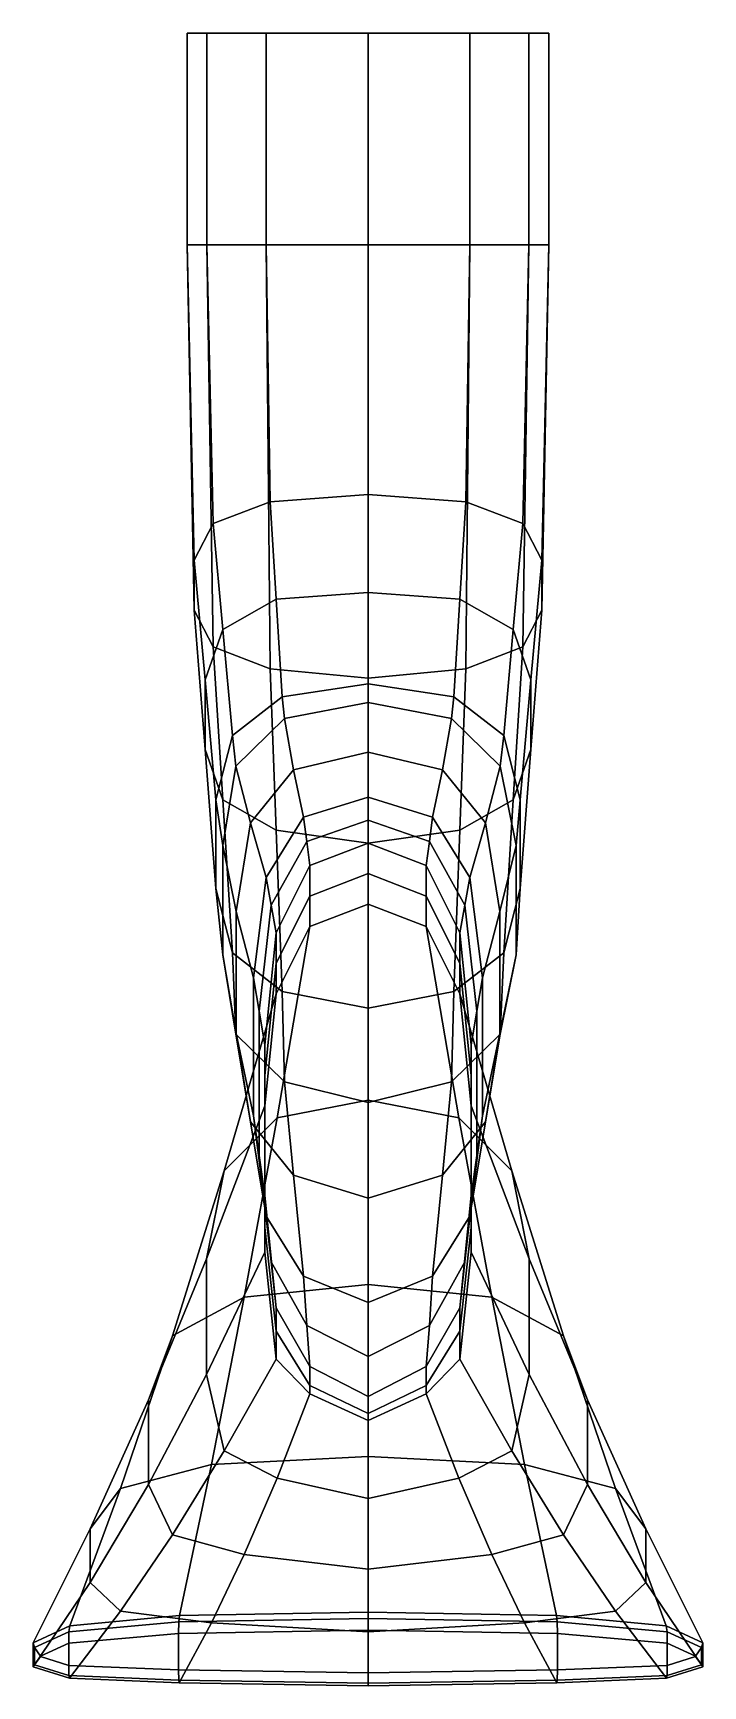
# Model space of a CAD drawing. Extents: x -6 to 6.1, y -30 to 0.
import ezdxf

# ---------------------------------------------------------------- set-up
doc = ezdxf.new("R2010")
doc.units = 0
doc.layers.add('METAL', color=116, linetype='CONTINUOUS')

msp = doc.modelspace()

# ---------------------------------------------------------------- meshes
at = {"layer": 'METAL'}
mesh = msp.add_polyface(dxfattribs=at)
corners = [(0.074, -28.973, -35), (3.509, -29.031, -34.998), (-3.361, -29.031, -34.998), (5.501, -29.208, -34.991), (-5.354, -29.208, -34.991), (6.011, -29.443, -34.982), (-5.864, -29.443, -34.982), (6.011, -29.452, -34.982), (-5.864, -29.452, -34.982), (5.501, -29.612, -34.975), (-5.354, -29.612, -34.975), (3.509, -29.691, -34.972), (-3.361, -29.691, -34.972), (0.074, -29.746, -34.97), (0.074, -28.764, -34.952), (0.074, -28.764, -34.952), (3.505, -28.824, -34.949), (3.505, -28.824, -34.949), (-3.358, -28.824, -34.949), (-3.358, -28.824, -34.949), (5.496, -29.003, -34.942), (5.496, -29.003, -34.942), (-5.349, -29.003, -34.942), (-5.349, -29.003, -34.942), (6.122, -29.286, -34.931), (6.122, -29.286, -34.931), (6.122, -29.286, -34.931), (-5.974, -29.286, -34.931), (-5.974, -29.286, -34.931), (-5.974, -29.286, -34.931), (6.122, -29.604, -34.918), (6.122, -29.604, -34.918), (6.122, -29.604, -34.918), (-5.975, -29.604, -34.918), (-5.975, -29.604, -34.918), (-5.975, -29.604, -34.918), (5.498, -29.797, -34.91), (5.498, -29.797, -34.91), (-5.35, -29.797, -34.91), (-5.35, -29.797, -34.91), (3.506, -29.877, -34.907), (3.506, -29.877, -34.907), (-3.359, -29.877, -34.907), (-3.359, -29.877, -34.907), (0.074, -29.933, -34.905), (0.074, -29.933, -34.905), (0.074, -28.645, -34.787), (3.494, -28.708, -34.785), (-3.347, -28.708, -34.785), (5.48, -28.896, -34.776), (-5.333, -28.896, -34.776), (6.144, -29.205, -34.762), (6.144, -29.205, -34.762), (-5.997, -29.205, -34.762), (-5.997, -29.205, -34.762), (6.147, -29.636, -34.744), (6.147, -29.636, -34.744), (-6, -29.636, -34.744), (-6, -29.636, -34.744), (5.486, -29.845, -34.735), (-5.339, -29.845, -34.735), (3.499, -29.927, -34.731), (-3.352, -29.927, -34.731), (0.074, -29.985, -34.728), (0.074, -25.82, -26.198), (2.914, -25.966, -25.927), (-2.766, -25.966, -25.927), (4.561, -26.403, -25.112), (-4.414, -26.403, -25.112), (5.11, -27.132, -23.754), (-4.963, -27.132, -23.754), (5.11, -28.108, -21.818), (-4.963, -28.108, -21.818), (4.561, -28.626, -20.778), (-4.414, -28.626, -20.778), (2.914, -28.842, -20.418), (-2.766, -28.842, -20.418), (0.074, -29.004, -20.172), (0.074, -22.7, -18.905), (2.318, -22.933, -18.365), (-2.171, -22.933, -18.365), (3.621, -23.631, -16.742), (-3.473, -23.631, -16.742), (4.055, -24.795, -14.038), (-3.907, -24.795, -14.038), (0.074, -19.361, -13.131), (1.723, -19.68, -12.32), (-1.576, -19.68, -12.32), (4.055, -26.332, -10.18), (-3.907, -26.332, -10.18), (2.68, -20.639, -9.89), (-2.533, -20.639, -9.89), (0.074, -15.8, -8.874), (0.074, -15.8, -8.874), (0.074, -15.249, -8.093), (0.074, -15.249, -8.093), (3.621, -27.245, -7.908), (3.621, -27.245, -7.908), (-3.473, -27.245, -7.908), (-3.473, -27.245, -7.908), (1.128, -16.207, -7.794), (-0.981, -16.207, -7.794), (0.074, -14.697, -7.312), (0.074, -14.697, -7.312), (2.318, -27.598, -7.191), (-2.171, -27.598, -7.191), (0.074, -14.278, -7.03), (0.074, -14.278, -7.03), (1.128, -15.655, -7.014), (-0.981, -15.655, -7.014), (0.074, 0, -6.857), (0.074, -13.859, -6.747), (0.074, -13.859, -6.747), (0.074, -27.866, -6.701), (1.921, 0, -6.321), (-1.774, 0, -6.321), (0.074, -3.841, -6.297), (0.074, -13.045, -6.246), (0.074, -13.045, -6.246), (1.128, -15.103, -6.233), (-0.981, -15.103, -6.233), (1.186, -14.663, -5.953), (-1.038, -14.663, -5.953), (2.999, -22.237, -5.839), (-2.852, -22.237, -5.839), (0.074, -12.146, -5.824), (0.074, -12.146, -5.824), (0.074, -11.805, -5.761), (0.074, -11.805, -5.761), (1.921, -3.841, -5.76), (-1.774, -3.841, -5.76), (0.074, -8.369, -5.686), (1.243, -14.223, -5.672), (-1.096, -14.223, -5.672), (0.074, -10.149, -5.514), (0.074, -10.149, -5.514), (1.423, -13.366, -5.214), (-1.276, -13.366, -5.214), (2.993, 0, -5.019), (-2.846, 0, -5.019), (1.85, -8.502, -4.898), (1.85, -8.502, -4.898), (-1.703, -8.502, -4.898), (-1.703, -8.502, -4.898), (1.74, -10.27, -4.861), (1.74, -10.27, -4.861), (-1.593, -10.27, -4.861), (-1.593, -10.27, -4.861), (1.589, -12.434, -4.849), (-1.442, -12.434, -4.849), (1.63, -12.039, -4.825), (-1.483, -12.039, -4.825), (1.74, -17.427, -4.556), (-1.592, -17.427, -4.556), (2.993, -3.841, -3.858), (-2.846, -3.841, -3.858), (1.74, -16.875, -3.775), (-1.592, -16.875, -3.775), (1.74, -16.323, -2.994), (-1.592, -16.323, -2.994), (3.351, 0, -2.86), (-3.203, 0, -2.86), (1.831, -15.819, -2.721), (-1.684, -15.819, -2.721), (2.88, -8.899, -2.535), (-2.733, -8.899, -2.535), (1.922, -15.316, -2.447), (-1.775, -15.316, -2.447), (2.707, -10.82, -2.276), (-2.56, -10.82, -2.276), (2.206, -14.33, -2.119), (-2.059, -14.33, -2.119), (2.534, -12.74, -2.016), (-2.386, -12.74, -2.016), (2.468, -13.299, -1.926), (-2.321, -13.299, -1.926), (3.351, -3.841, -1.098), (-3.203, -3.841, -1.098), (3.351, 0, -0.38), (-3.203, 0, -0.38), (2.999, -24.335, -0.061), (-2.852, -24.335, -0.061), (1.944, -19.459, 0.841), (-1.796, -19.459, 0.841), (2.993, 0, 0.969), (-2.846, 0, 0.969), (3.224, -9.561, 1.403), (-3.077, -9.561, 1.403), (1.944, -18.908, 1.622), (-1.796, -18.908, 1.622), (3.029, -11.735, 2.033), (-2.882, -11.735, 2.033), (3.351, -3.841, 2.223), (-3.203, -3.841, 2.223), (1.944, -18.356, 2.403), (-1.796, -18.356, 2.403), (1.921, 0, 2.579), (-1.774, 0, 2.579), (2.835, -13.909, 2.664), (-2.687, -13.909, 2.664), (2.046, -17.746, 2.666), (-1.899, -17.746, 2.666), (2.148, -17.136, 2.928), (-2.001, -17.136, 2.928), (2.761, -14.739, 2.947), (-2.556, -14.739, 2.947), (2.467, -15.937, 3.041), (-2.32, -15.937, 3.041), (0.074, 0, 3.329), (2.68, -25.722, 3.643), (2.68, -25.722, 3.643), (-2.533, -25.722, 3.643), (-2.533, -25.722, 3.643), (1.723, -26.213, 4.717), (-1.576, -26.213, 4.717), (2.993, -3.841, 4.906), (-2.846, -3.841, 4.906), (0.074, -26.587, 5.45), (1.921, -3.841, 6.516), (-1.774, -3.841, 6.516), (3.224, -10.472, 6.817), (-3.077, -10.472, 6.817), (0.074, -3.841, 7.267), (3.029, -12.994, 7.958), (-2.882, -12.994, 7.958), (1.944, -22.118, 8.541), (-1.796, -22.118, 8.541), (2.835, -15.516, 9.099), (-2.687, -15.516, 9.099), (1.944, -21.668, 9.258), (-1.796, -21.668, 9.258), (-2.556, -16.719, 9.646), (2.761, -16.719, 9.646), (1.944, -21.09, 9.858), (-1.796, -21.09, 9.858), (2.046, -20.365, 10.088), (-1.899, -20.365, 10.088), (2.467, -18.146, 10.134), (-2.32, -18.146, 10.134), (2.148, -19.64, 10.318), (-2.001, -19.64, 10.318), (2.88, -11.134, 10.461), (-2.733, -11.134, 10.461), (2.707, -13.909, 12.12), (-2.56, -13.909, 12.12), (1.85, -11.531, 12.824), (-1.703, -11.531, 12.824), (2.534, -16.685, 13.779), (-2.386, -16.685, 13.779), (0.074, -11.704, 13.853), (1.74, -24.059, 13.876), (-1.592, -24.059, 13.876), (2.468, -18.159, 14.519), (-2.321, -18.159, 14.519), (1.74, -23.55, 14.643), (-1.592, -23.55, 14.643), (1.74, -14.459, 14.706), (-1.593, -14.459, 14.706), (1.74, -23.123, 15.255), (-1.592, -23.123, 15.255), (2.206, -19.753, 15.293), (-2.059, -19.753, 15.293), (1.128, -24.687, 15.306), (-0.981, -24.687, 15.306), (1.831, -22.292, 15.475), (-1.684, -22.292, 15.475), (1.922, -21.461, 15.694), (-1.775, -21.461, 15.694), (0.074, -14.698, 15.831), (0.074, -14.698, 15.831), (0.074, -25.167, 16.284), (0.074, -25.167, 16.284), (1.63, -17.386, 16.588), (-1.483, -17.386, 16.588), (1.128, -24.535, 16.931), (-0.981, -24.535, 16.931), (1.589, -19.023, 17.443), (-1.442, -19.023, 17.443), (0.074, -17.691, 17.81), (0.074, -17.691, 17.81), (0.074, -25.042, 18.037), (0.074, -25.042, 18.037), (1.128, -24.189, 18.058), (-0.981, -24.189, 18.058), (1.423, -20.717, 18.388), (-1.276, -20.717, 18.388), (1.186, -23.448, 18.706), (-1.038, -23.448, 18.706), (0.074, -19.4, 18.716), (0.074, -19.4, 18.716), (1.243, -22.553, 18.919), (-1.096, -22.553, 18.919), (0.074, -24.735, 19.604), (0.074, -24.735, 19.604), (0.074, -21.137, 19.736), (0.074, -21.137, 19.736), (0.074, -24.011, 20.261), (0.074, -24.011, 20.261), (0.074, -23.029, 20.323), (0.074, -23.029, 20.323)]
mesh.append_faces([[corners[k] for k in face] for face in [(179, 161, 177, 193), (160, 178, 192, 176), (155, 177, 161, 139), (185, 179, 193, 216), (129, 116, 110, 114), (215, 192, 178, 184), (130, 155, 139, 115), (116, 130, 115, 110), (197, 185, 216, 219), (208, 197, 219, 222), (154, 129, 114, 138), (176, 154, 138, 160), (218, 215, 184, 196), (222, 218, 196, 208), (193, 177, 187, 221), (176, 192, 220, 186), (216, 193, 221, 242), (130, 116, 131, 142), (218, 222, 249, 245), (154, 176, 186, 164), (222, 219, 246, 249), (219, 216, 242, 246), (177, 155, 165, 187), (155, 130, 143, 165), (192, 215, 241, 220), (215, 218, 245, 241), (116, 129, 140, 131), (129, 154, 164, 141), (221, 187, 191, 224), (220, 223, 190, 186), (242, 221, 224, 244), (131, 135, 146, 142), (249, 269, 256, 245), (186, 190, 168, 164), (249, 246, 257, 268), (246, 242, 244, 257), (187, 165, 169, 191), (165, 143, 147, 169), (241, 243, 223, 220), (245, 256, 243, 241), (140, 144, 134, 131), (164, 168, 145, 141), (228, 199, 205, 231), (198, 227, 232, 204), (248, 228, 231, 253), (151, 128, 126, 149), (272, 278, 289, 276), (172, 198, 204, 174), (279, 273, 277, 288), (273, 248, 253, 277), (199, 173, 175, 205), (173, 151, 149, 175), (227, 247, 252, 232), (247, 272, 276, 252), (127, 150, 148, 125), (150, 172, 174, 148), (231, 205, 207, 238), (204, 232, 237, 206), (253, 231, 238, 261), (149, 126, 118, 137), (276, 289, 294, 284), (174, 204, 206, 170), (288, 277, 285, 295), (277, 253, 261, 285), (205, 175, 171, 207), (175, 149, 137, 171), (232, 252, 260, 237), (252, 276, 284, 260), (125, 148, 136, 117), (148, 174, 170, 136), (238, 207, 203, 240), (206, 237, 239, 202), (261, 238, 240, 267), (137, 118, 111, 133), (284, 294, 299, 290), (170, 206, 202, 166), (295, 285, 291, 298), (285, 261, 267, 291), (207, 171, 167, 203), (171, 137, 133, 167), (237, 260, 266, 239), (260, 284, 290, 266), (117, 136, 132, 112), (136, 170, 166, 132), (203, 201, 236, 240), (202, 239, 235, 200), (240, 236, 265, 267), (111, 106, 122, 133), (299, 296, 286, 290), (166, 202, 200, 162), (298, 291, 287, 297), (291, 267, 265, 287), (167, 163, 201, 203), (133, 122, 163, 167), (266, 264, 235, 239), (290, 286, 264, 266), (112, 132, 121, 107), (132, 166, 162, 121), (201, 195, 234, 236), (233, 194, 200, 235), (234, 259, 265, 236), (106, 102, 120, 122), (296, 292, 282, 286), (194, 158, 162, 200), (283, 293, 297, 287), (259, 283, 287, 265), (163, 159, 195, 201), (122, 120, 159, 163), (264, 258, 233, 235), (286, 282, 258, 264), (119, 103, 107, 121), (158, 119, 121, 162), (195, 189, 230, 234), (194, 233, 229, 188), (234, 230, 255, 259), (102, 94, 109, 120), (282, 292, 280, 274), (158, 194, 188, 156), (283, 275, 281, 293), (259, 255, 275, 283), (159, 157, 189, 195), (120, 109, 157, 159), (233, 258, 254, 229), (258, 282, 274, 254), (103, 119, 108, 95), (119, 158, 156, 108), (189, 183, 226, 230), (225, 182, 188, 229), (230, 226, 251, 255), (94, 93, 101, 109), (270, 262, 274, 280), (182, 152, 156, 188), (275, 263, 271, 281), (255, 251, 263, 275), (157, 153, 183, 189), (109, 101, 153, 157), (250, 225, 229, 254), (262, 250, 254, 274), (100, 92, 95, 108), (152, 100, 108, 156), (199, 228, 224, 191), (223, 227, 198, 190), (228, 248, 244, 224), (128, 151, 146, 135), (269, 278, 272, 256), (190, 198, 172, 168), (273, 279, 268, 257), (248, 273, 257, 244), (173, 199, 191, 169), (151, 173, 169, 147), (243, 247, 227, 223), (256, 272, 247, 243), (144, 150, 127, 134), (168, 172, 150, 145), (181, 226, 183, 124), (123, 182, 225, 180), (211, 251, 226, 181), (87, 101, 93, 85), (213, 262, 270, 217), (90, 152, 182, 123), (217, 271, 263, 214), (214, 263, 251, 212), (124, 183, 153, 91), (91, 153, 101, 87), (180, 225, 250, 209), (210, 250, 262, 213), (85, 92, 100, 86), (86, 100, 152, 90), (89, 181, 124, 84), (72, 89, 84, 70), (57, 72, 70, 53), (83, 123, 180, 88), (69, 83, 88, 71), (52, 69, 71, 56), (99, 211, 181, 89), (74, 99, 89, 72), (60, 74, 72, 58), (80, 87, 85, 78), (66, 80, 78, 64), (48, 66, 64, 46), (104, 213, 217, 113), (75, 104, 113, 77), (61, 75, 77, 63), (81, 90, 123, 83), (67, 81, 83, 69), (49, 67, 69, 51), (113, 217, 214, 105), (77, 113, 105, 76), (63, 77, 76, 62), (105, 214, 212, 98), (76, 105, 98, 74), (62, 76, 74, 60), (84, 124, 91, 82), (70, 84, 82, 68), (54, 70, 68, 50), (82, 91, 87, 80), (68, 82, 80, 66), (50, 68, 66, 48), (88, 180, 209, 97), (71, 88, 97, 73), (55, 71, 73, 59), (96, 210, 213, 104), (73, 96, 104, 75), (59, 73, 75, 61), (78, 85, 86, 79), (64, 78, 79, 65), (46, 64, 65, 47), (79, 86, 90, 81), (65, 79, 81, 67), (47, 65, 67, 49), (4, 10, 8, 6), (0, 13, 12, 2), (1, 11, 13, 0), (3, 9, 11, 1), (4, 2, 12, 10), (3, 5, 7, 9), (35, 57, 53, 29), (26, 52, 56, 32), (39, 60, 58, 34), (19, 48, 46, 15), (41, 61, 63, 45), (21, 49, 51, 25), (45, 63, 62, 43), (43, 62, 60, 39), (28, 54, 50, 23), (23, 50, 48, 19), (31, 55, 59, 37), (37, 59, 61, 41), (15, 46, 47, 17), (17, 47, 49, 21), (8, 33, 27, 6), (5, 24, 30, 7), (10, 38, 33, 8), (2, 18, 14, 0), (11, 40, 44, 13), (3, 20, 24, 5), (13, 44, 42, 12), (12, 42, 38, 10), (6, 27, 22, 4), (4, 22, 18, 2), (7, 30, 36, 9), (9, 36, 40, 11), (0, 14, 16, 1), (1, 16, 20, 3)]])

doc.saveas('drawing.dxf')
